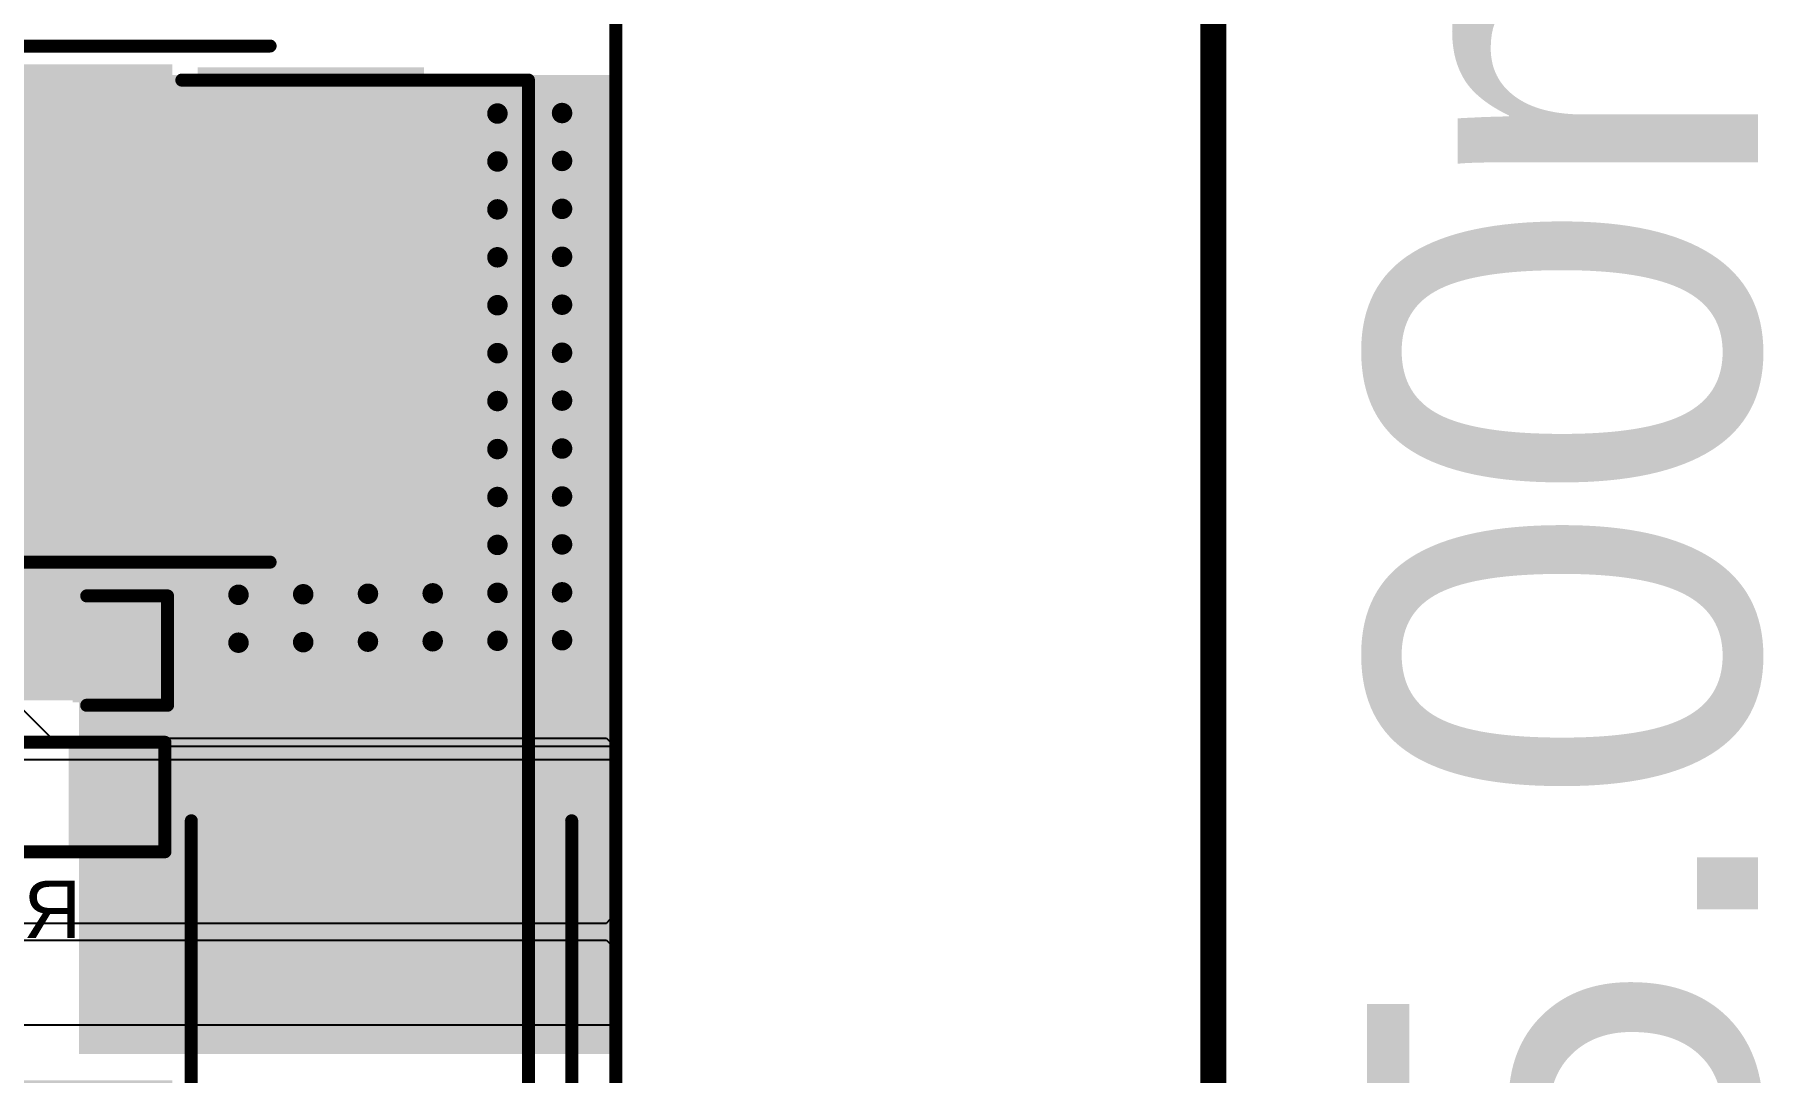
# Model space of a CAD drawing. Header units: millimetres. Extents: x -6 to 110, y 0 to 86.
# Drawn here: x 31.34 to 48.19, y 10.79 to 20.9 of the extents above; entities that cross this region are included whole.
import ezdxf

# ---------------------------------------------------------------- set-up
doc = ezdxf.new("R2010")
doc.units = ezdxf.units.MM
for name, color, linetype in [('BottomLayer', 5, 'Continuous'), ('BottomOverlay', 54, 'Continuous'), ('BottomPaste', 16, 'Continuous'), ('BottomSolder', 6, 'Continuous'), ('Mechanical1', 6, 'Continuous'), ('Mechanical2', 216, 'Continuous'), ('MidLayer1', 16, 'Continuous'), ('MidLayer2', 76, 'Continuous'), ('TopLayer', 1, 'Continuous'), ('TopOverlay', 2, 'Continuous'), ('TopPaste', 8, 'Continuous'), ('TopSolder', 216, 'Continuous'), ('ViaHoleLayer', 16, 'Continuous')]:
    doc.layers.add(name, color=color, linetype=linetype)
doc.styles.add('Arial', font='', dxfattribs={"height": 0.2})
doc.styles.get('Arial').set_extended_font_data('Arial')

# ---------------------------------------------------------------- blocks, each defined once
blk = doc.blocks.new('C___0603_B_14')
at = {"layer": 'BottomLayer'}
for points in [[(-1.143, -0.445), (-1.143, 0.445), (-0.381, 0.445), (-0.381, -0.445)], [(0.381, -0.445), (0.381, 0.445), (1.143, 0.445), (1.143, -0.445)]]:
    blk.add_hatch(color=5, dxfattribs=at).paths.add_polyline_path(points)
at = {"layer": 'BottomPaste'}
for points in [[(-1.143, -0.445), (-1.143, 0.445), (-0.381, 0.445), (-0.381, -0.445)], [(0.381, -0.445), (0.381, 0.445), (1.143, 0.445), (1.143, -0.445)]]:
    blk.add_hatch(color=16, dxfattribs=at).paths.add_polyline_path(points)
at = {"layer": 'BottomSolder'}
for points in [[(-1.203, -0.504), (-1.203, 0.504), (-0.321, 0.504), (-0.321, -0.504)], [(0.321, -0.504), (0.321, 0.504), (1.203, 0.504), (1.203, -0.504)]]:
    blk.add_hatch(color=6, dxfattribs=at).paths.add_polyline_path(points)
at = {"layer": 'BottomOverlay', "const_width": 0.127}
for points in [[(-1.245, 0.533), (-1.245, -0.533)], [(-0.457, 0.533), (-1.245, 0.533)], [(1.245, 0.533), (0.457, 0.533)], [(1.245, 0.533), (1.245, -0.533)], [(-0.457, -0.533), (-1.245, -0.533)], [(1.245, -0.533), (0.457, -0.533)]]:
    blk.add_lwpolyline(points, dxfattribs=at)
at = {"layer": 'BottomOverlay', "const_width": 0.0635}
for points in [[(-1.276, 0.533, 1), (-1.213, 0.533, 1)], [(-1.276, 0.533, 1), (-1.213, 0.533, 1)], [(-0.489, 0.533, 1), (-0.425, 0.533, 1)], [(0.425, 0.533, 1), (0.489, 0.533, 1)], [(1.213, 0.533, 1), (1.276, 0.533, 1)], [(1.213, 0.533, 1), (1.276, 0.533, 1)], [(-1.276, -0.533, 1), (-1.213, -0.533, 1)], [(-1.276, -0.533, 1), (-1.213, -0.533, 1)], [(-0.489, -0.533, 1), (-0.425, -0.533, 1)], [(0.425, -0.533, 1), (0.489, -0.533, 1)], [(1.213, -0.533, 1), (1.276, -0.533, 1)], [(1.213, -0.533, 1), (1.276, -0.533, 1)]]:
    blk.add_lwpolyline(points, format="xyb", close=True, dxfattribs=at)
blk = doc.blocks.new('SMDRI127_471MT_16')
at = {"layer": 'TopLayer'}
for points in [[(-6.4, 2.7), (-3.5, 2.7), (-3.5, -2.7), (-6.4, -2.7)], [(3.5, 2.7), (6.4, 2.7), (6.4, -2.7), (3.5, -2.7)]]:
    blk.add_hatch(color=1, dxfattribs=at).paths.add_polyline_path(points)
at = {"layer": 'TopPaste'}
for points in [[(-6.4, 2.7), (-3.5, 2.7), (-3.5, -2.7), (-6.4, -2.7)], [(3.5, 2.7), (6.4, 2.7), (6.4, -2.7), (3.5, -2.7)]]:
    blk.add_hatch(color=8, dxfattribs=at).paths.add_polyline_path(points)
at = {"layer": 'TopSolder'}
for points in [[(-6.502, 2.802), (-3.398, 2.802), (-3.398, -2.802), (-6.502, -2.802)], [(3.398, 2.802), (6.502, 2.802), (6.502, -2.802), (3.398, -2.802)]]:
    blk.add_hatch(color=216, dxfattribs=at).paths.add_polyline_path(points)
at = {"layer": 'TopOverlay', "const_width": 0.127}
for points in [[(-6.35, 2.896), (-6.35, 6.274)], [(6.325, 6.274), (-6.35, 6.274)], [(6.325, 2.946), (6.325, 6.274)], [(-6.35, -6.274), (-6.35, -2.896)], [(6.325, -6.274), (6.325, -2.946)], [(6.325, -6.274), (-6.35, -6.274)]]:
    blk.add_lwpolyline(points, dxfattribs=at)
at = {"layer": 'TopOverlay', "const_width": 0.0635}
for points in [[(-6.382, 6.274, 1), (-6.318, 6.274, 1)], [(-6.382, 6.274, 1), (-6.318, 6.274, 1)], [(6.293, 6.274, 1), (6.356, 6.274, 1)], [(6.293, 6.274, 1), (6.356, 6.274, 1)], [(-6.382, 2.896, 1), (-6.318, 2.896, 1)], [(6.293, 2.946, 1), (6.356, 2.946, 1)], [(-6.382, -2.896, 1), (-6.318, -2.896, 1)], [(6.293, -2.946, 1), (6.356, -2.946, 1)], [(-6.382, -6.274, 1), (-6.318, -6.274, 1)], [(-6.382, -6.274, 1), (-6.318, -6.274, 1)], [(6.293, -6.274, 1), (6.356, -6.274, 1)], [(6.293, -6.274, 1), (6.356, -6.274, 1)]]:
    blk.add_lwpolyline(points, format="xyb", close=True, dxfattribs=at)
blk = doc.blocks.new('SMB__B_21')
at = {"layer": 'BottomLayer'}
for points in [[(-0.9, 1.2), (-0.9, -1.2), (-3.7, -1.2), (-3.7, 1.2)], [(3.7, 1.2), (3.7, -1.2), (0.9, -1.2), (0.9, 1.2)]]:
    blk.add_hatch(color=5, dxfattribs=at).paths.add_polyline_path(points)
at = {"layer": 'BottomOverlay'}
for points in [[(2.591, 1.245), (4.826, 1.245), (4.826, 1.905), (2.591, 1.905)], [(3.734, -1.346), (4.826, -1.346), (4.826, 1.651), (3.734, 1.651)], [(2.591, -1.905), (4.826, -1.905), (4.826, -1.245), (2.591, -1.245)]]:
    blk.add_hatch(color=54, dxfattribs=at).paths.add_polyline_path(points)
at = {"layer": 'BottomPaste'}
for points in [[(-0.9, 1.2), (-0.9, -1.2), (-3.7, -1.2), (-3.7, 1.2)], [(3.7, 1.2), (3.7, -1.2), (0.9, -1.2), (0.9, 1.2)]]:
    blk.add_hatch(color=16, dxfattribs=at).paths.add_polyline_path(points)
at = {"layer": 'BottomSolder'}
for points in [[(-0.798, 1.302), (-0.798, -1.302), (-3.802, -1.302), (-3.802, 1.302)], [(3.802, 1.302), (3.802, -1.302), (0.798, -1.302), (0.798, 1.302)]]:
    blk.add_hatch(color=6, dxfattribs=at).paths.add_polyline_path(points)
at = {"layer": 'BottomOverlay', "const_width": 0.127}
for points in [[(-2.21, 1.854), (2.591, 1.854)], [(-2.21, 1.854), (-2.21, 1.397)], [(-2.21, -1.397), (-2.21, -1.854)], [(-2.21, -1.854), (2.591, -1.854)]]:
    blk.add_lwpolyline(points, dxfattribs=at)
at = {"layer": 'BottomOverlay', "const_width": 0.0635}
for points in [[(-2.242, 1.854, 1), (-2.178, 1.854, 1)], [(-2.242, 1.854, 1), (-2.178, 1.854, 1)], [(2.559, 1.854, 1), (2.623, 1.854, 1)], [(-2.242, 1.397, 1), (-2.178, 1.397, 1)], [(-2.242, -1.397, 1), (-2.178, -1.397, 1)], [(-2.242, -1.854, 1), (-2.178, -1.854, 1)], [(-2.242, -1.854, 1), (-2.178, -1.854, 1)], [(2.559, -1.854, 1), (2.623, -1.854, 1)]]:
    blk.add_lwpolyline(points, format="xyb", close=True, dxfattribs=at)
blk = doc.blocks.new('R___0603_B_26')
at = {"layer": 'BottomLayer'}
for points in [[(-1.143, -0.4445), (-1.143, 0.4445), (-0.381, 0.4445), (-0.381, -0.4445)], [(0.381, -0.4445), (0.381, 0.4445), (1.143, 0.4445), (1.143, -0.4445)]]:
    blk.add_hatch(color=5, dxfattribs=at).paths.add_polyline_path(points)
at = {"layer": 'BottomPaste'}
for points in [[(-1.143, -0.4445), (-1.143, 0.4445), (-0.381, 0.4445), (-0.381, -0.4445)], [(0.381, -0.4445), (0.381, 0.4445), (1.143, 0.4445), (1.143, -0.4445)]]:
    blk.add_hatch(color=16, dxfattribs=at).paths.add_polyline_path(points)
at = {"layer": 'BottomSolder'}
for points in [[(-1.2446, -0.5461), (-1.2446, 0.5461), (-0.2794, 0.5461), (-0.2794, -0.5461)], [(0.2794, -0.5461), (0.2794, 0.5461), (1.2446, 0.5461), (1.2446, -0.5461)]]:
    blk.add_hatch(color=6, dxfattribs=at).paths.add_polyline_path(points)
at = {"layer": 'BottomOverlay', "const_width": 0.127}
for points in [[(-1.2192, 0.5334), (-1.2192, -0.5334)], [(1.2192, 0.5334), (-1.2192, 0.5334)], [(1.2192, 0.5334), (1.2192, -0.5334)], [(1.2192, -0.5334), (-1.2192, -0.5334)]]:
    blk.add_lwpolyline(points, dxfattribs=at)
at = {"layer": 'BottomOverlay', "const_width": 0.0635}
for points in [[(-1.25095, 0.5334, 1), (-1.18745, 0.5334, 1)], [(-1.25095, 0.5334, 1), (-1.18745, 0.5334, 1)], [(1.18745, 0.5334, 1), (1.25095, 0.5334, 1)], [(1.18745, 0.5334, 1), (1.25095, 0.5334, 1)], [(-1.25095, -0.5334, 1), (-1.18745, -0.5334, 1)], [(-1.25095, -0.5334, 1), (-1.18745, -0.5334, 1)], [(1.18745, -0.5334, 1), (1.25095, -0.5334, 1)], [(1.18745, -0.5334, 1), (1.25095, -0.5334, 1)]]:
    blk.add_lwpolyline(points, format="xyb", close=True, dxfattribs=at)
blk = doc.blocks.new('SO_8C_B_28')
at = {"layer": 'BottomLayer'}
for points in [[(-1.45, 2.205), (-1.45, 1.605), (-3.45, 1.605), (-3.45, 2.205)], [(3.45, 2.205), (3.45, 1.605), (1.45, 1.605), (1.45, 2.205)], [(3.45, 0.935), (3.45, 0.335), (1.45, 0.335), (1.45, 0.935)], [(-1.45, -0.335), (-1.45, -0.935), (-3.45, -0.935), (-3.45, -0.335)], [(3.45, -0.335), (3.45, -0.935), (1.45, -0.935), (1.45, -0.335)], [(-1.45, -1.605), (-1.45, -2.205), (-3.45, -2.205), (-3.45, -1.605)], [(3.45, -1.605), (3.45, -2.205), (1.45, -2.205), (1.45, -1.605)]]:
    blk.add_hatch(color=5, dxfattribs=at).paths.add_polyline_path(points)
at = {"layer": 'BottomOverlay'}
blk.add_hatch(color=54, dxfattribs=at).paths.add_polyline_path([(-1.334, -2.21), (-0.979, -2.21), (-0.979, -1.625), (-1.334, -1.625)])
at = {"layer": 'BottomPaste'}
for points in [[(-1.45, 2.205), (-1.45, 1.605), (-3.45, 1.605), (-3.45, 2.205)], [(3.45, 2.205), (3.45, 1.605), (1.45, 1.605), (1.45, 2.205)], [(3.45, 0.935), (3.45, 0.335), (1.45, 0.335), (1.45, 0.935)], [(-1.45, -0.335), (-1.45, -0.935), (-3.45, -0.935), (-3.45, -0.335)], [(3.45, -0.335), (3.45, -0.935), (1.45, -0.935), (1.45, -0.335)], [(-1.45, -1.605), (-1.45, -2.205), (-3.45, -2.205), (-3.45, -1.605)], [(3.45, -1.605), (3.45, -2.205), (1.45, -2.205), (1.45, -1.605)]]:
    blk.add_hatch(color=16, dxfattribs=at).paths.add_polyline_path(points)
at = {"layer": 'BottomSolder'}
for points in [[(-1.348, 2.307), (-1.348, 1.503), (-3.552, 1.503), (-3.552, 2.307)], [(3.552, 2.307), (3.552, 1.503), (1.348, 1.503), (1.348, 2.307)], [(3.552, 1.037), (3.552, 0.233), (1.348, 0.233), (1.348, 1.037)], [(-1.348, -0.233), (-1.348, -1.037), (-3.552, -1.037), (-3.552, -0.233)], [(3.552, -0.233), (3.552, -1.037), (1.348, -1.037), (1.348, -0.233)], [(-1.348, -1.503), (-1.348, -2.307), (-3.552, -2.307), (-3.552, -1.503)], [(3.552, -1.503), (3.552, -2.307), (1.348, -2.307), (1.348, -1.503)]]:
    blk.add_hatch(color=6, dxfattribs=at).paths.add_polyline_path(points)
at = {"layer": 'BottomOverlay', "const_width": 0.127}
for points in [[(-1.579, 2.515), (2.053, 2.515)], [(-3.747, -1.803), (-3.62, -1.93)], [(-3.747, -2.057), (-3.747, -1.803)], [(-3.747, -2.057), (-3.62, -1.93)], [(-1.579, -2.515), (2.053, -2.515)]]:
    blk.add_lwpolyline(points, dxfattribs=at)
at = {"layer": 'BottomOverlay', "const_width": 0.0635}
for points in [[(-1.611, 2.515, 1), (-1.547, 2.515, 1)], [(2.022, 2.515, 1), (2.085, 2.515, 1)], [(-3.779, -1.803, 1), (-3.715, -1.803, 1)], [(-3.779, -1.803, 1), (-3.715, -1.803, 1)], [(-3.779, -2.057, 1), (-3.715, -2.057, 1)], [(-3.779, -2.057, 1), (-3.715, -2.057, 1)], [(-3.652, -1.93, 1), (-3.588, -1.93, 1)], [(-3.652, -1.93, 1), (-3.588, -1.93, 1)], [(-1.611, -2.515, 1), (-1.547, -2.515, 1)], [(2.022, -2.515, 1), (2.085, -2.515, 1)]]:
    blk.add_lwpolyline(points, format="xyb", close=True, dxfattribs=at)

msp = doc.modelspace()

# ---------------------------------------------------------------- hatches: boundary and pattern name
at = {"layer": 'BottomLayer'}
msp.add_hatch(color=5, dxfattribs=at).paths.add_polyline_path([(31.768, 10.964), (37, 10.964), (37, 20.478), (31.768, 20.478)])
h = msp.add_hatch(color=5, dxfattribs=at)
edge = h.paths.add_edge_path()
edge.add_arc((35.847, 20.13), 0.2, 0, 360)
h = msp.add_hatch(color=5, dxfattribs=at)
edge = h.paths.add_edge_path()
edge.add_arc((36.477, 20.135), 0.2, 0, 360)
h = msp.add_hatch(color=5, dxfattribs=at)
edge = h.paths.add_edge_path()
edge.add_arc((35.847, 19.663), 0.2, 0, 360)
h = msp.add_hatch(color=5, dxfattribs=at)
edge = h.paths.add_edge_path()
edge.add_arc((36.477, 19.668), 0.2, 0, 360)
h = msp.add_hatch(color=5, dxfattribs=at)
edge = h.paths.add_edge_path()
edge.add_arc((35.847, 19.196), 0.2, 0, 360)
h = msp.add_hatch(color=5, dxfattribs=at)
edge = h.paths.add_edge_path()
edge.add_arc((36.477, 19.201), 0.2, 0, 360)
h = msp.add_hatch(color=5, dxfattribs=at)
edge = h.paths.add_edge_path()
edge.add_arc((35.847, 18.729), 0.2, 0, 360)
h = msp.add_hatch(color=5, dxfattribs=at)
edge = h.paths.add_edge_path()
edge.add_arc((36.477, 18.734), 0.2, 0, 360)
h = msp.add_hatch(color=5, dxfattribs=at)
edge = h.paths.add_edge_path()
edge.add_arc((35.847, 18.262), 0.2, 0, 360)
h = msp.add_hatch(color=5, dxfattribs=at)
edge = h.paths.add_edge_path()
edge.add_arc((36.477, 18.267), 0.2, 0, 360)
h = msp.add_hatch(color=5, dxfattribs=at)
edge = h.paths.add_edge_path()
edge.add_arc((35.847, 17.795), 0.2, 0, 360)
h = msp.add_hatch(color=5, dxfattribs=at)
edge = h.paths.add_edge_path()
edge.add_arc((36.477, 17.799), 0.2, 0, 360)
h = msp.add_hatch(color=5, dxfattribs=at)
edge = h.paths.add_edge_path()
edge.add_arc((35.847, 17.328), 0.2, 0, 360)
h = msp.add_hatch(color=5, dxfattribs=at)
edge = h.paths.add_edge_path()
edge.add_arc((36.477, 17.332), 0.2, 0, 360)
h = msp.add_hatch(color=5, dxfattribs=at)
edge = h.paths.add_edge_path()
edge.add_arc((35.847, 16.86), 0.2, 0, 360)
h = msp.add_hatch(color=5, dxfattribs=at)
edge = h.paths.add_edge_path()
edge.add_arc((36.477, 16.865), 0.2, 0, 360)
h = msp.add_hatch(color=5, dxfattribs=at)
edge = h.paths.add_edge_path()
edge.add_arc((35.847, 16.393), 0.2, 0, 360)
h = msp.add_hatch(color=5, dxfattribs=at)
edge = h.paths.add_edge_path()
edge.add_arc((36.477, 16.398), 0.2, 0, 360)
h = msp.add_hatch(color=5, dxfattribs=at)
edge = h.paths.add_edge_path()
edge.add_arc((35.847, 15.926), 0.2, 0, 360)
h = msp.add_hatch(color=5, dxfattribs=at)
edge = h.paths.add_edge_path()
edge.add_arc((36.477, 15.931), 0.2, 0, 360)
h = msp.add_hatch(color=5, dxfattribs=at)
edge = h.paths.add_edge_path()
edge.add_arc((33.323, 15.44), 0.2, 0, 360)
h = msp.add_hatch(color=5, dxfattribs=at)
edge = h.paths.add_edge_path()
edge.add_arc((33.954, 15.445), 0.2, 0, 360)
h = msp.add_hatch(color=5, dxfattribs=at)
edge = h.paths.add_edge_path()
edge.add_arc((34.585, 15.45), 0.2, 0, 360)
h = msp.add_hatch(color=5, dxfattribs=at)
edge = h.paths.add_edge_path()
edge.add_arc((35.216, 15.454), 0.2, 0, 360)
h = msp.add_hatch(color=5, dxfattribs=at)
edge = h.paths.add_edge_path()
edge.add_arc((35.847, 15.459), 0.2, 0, 360)
h = msp.add_hatch(color=5, dxfattribs=at)
edge = h.paths.add_edge_path()
edge.add_arc((36.477, 15.464), 0.2, 0, 360)
h = msp.add_hatch(color=5, dxfattribs=at)
edge = h.paths.add_edge_path()
edge.add_arc((33.323, 14.973), 0.2, 0, 360)
h = msp.add_hatch(color=5, dxfattribs=at)
edge = h.paths.add_edge_path()
edge.add_arc((33.954, 14.978), 0.2, 0, 360)
h = msp.add_hatch(color=5, dxfattribs=at)
edge = h.paths.add_edge_path()
edge.add_arc((34.585, 14.983), 0.2, 0, 360)
h = msp.add_hatch(color=5, dxfattribs=at)
edge = h.paths.add_edge_path()
edge.add_arc((35.216, 14.987), 0.2, 0, 360)
h = msp.add_hatch(color=5, dxfattribs=at)
edge = h.paths.add_edge_path()
edge.add_arc((35.847, 14.992), 0.2, 0, 360)
h = msp.add_hatch(color=5, dxfattribs=at)
edge = h.paths.add_edge_path()
edge.add_arc((36.477, 14.997), 0.2, 0, 360)
at = {"layer": 'MidLayer1'}
h = msp.add_hatch(color=16, dxfattribs=at)
edge = h.paths.add_edge_path()
edge.add_arc((35.847, 20.13), 0.2, 0, 360)
h = msp.add_hatch(color=16, dxfattribs=at)
edge = h.paths.add_edge_path()
edge.add_arc((36.477, 20.135), 0.2, 0, 360)
h = msp.add_hatch(color=16, dxfattribs=at)
edge = h.paths.add_edge_path()
edge.add_arc((35.847, 19.663), 0.2, 0, 360)
h = msp.add_hatch(color=16, dxfattribs=at)
edge = h.paths.add_edge_path()
edge.add_arc((36.477, 19.668), 0.2, 0, 360)
h = msp.add_hatch(color=16, dxfattribs=at)
edge = h.paths.add_edge_path()
edge.add_arc((35.847, 19.196), 0.2, 0, 360)
h = msp.add_hatch(color=16, dxfattribs=at)
edge = h.paths.add_edge_path()
edge.add_arc((36.477, 19.201), 0.2, 0, 360)
h = msp.add_hatch(color=16, dxfattribs=at)
edge = h.paths.add_edge_path()
edge.add_arc((35.847, 18.729), 0.2, 0, 360)
h = msp.add_hatch(color=16, dxfattribs=at)
edge = h.paths.add_edge_path()
edge.add_arc((36.477, 18.734), 0.2, 0, 360)
h = msp.add_hatch(color=16, dxfattribs=at)
edge = h.paths.add_edge_path()
edge.add_arc((35.847, 18.262), 0.2, 0, 360)
h = msp.add_hatch(color=16, dxfattribs=at)
edge = h.paths.add_edge_path()
edge.add_arc((36.477, 18.267), 0.2, 0, 360)
h = msp.add_hatch(color=16, dxfattribs=at)
edge = h.paths.add_edge_path()
edge.add_arc((35.847, 17.795), 0.2, 0, 360)
h = msp.add_hatch(color=16, dxfattribs=at)
edge = h.paths.add_edge_path()
edge.add_arc((36.477, 17.799), 0.2, 0, 360)
h = msp.add_hatch(color=16, dxfattribs=at)
edge = h.paths.add_edge_path()
edge.add_arc((35.847, 17.328), 0.2, 0, 360)
h = msp.add_hatch(color=16, dxfattribs=at)
edge = h.paths.add_edge_path()
edge.add_arc((36.477, 17.332), 0.2, 0, 360)
h = msp.add_hatch(color=16, dxfattribs=at)
edge = h.paths.add_edge_path()
edge.add_arc((35.847, 16.86), 0.2, 0, 360)
h = msp.add_hatch(color=16, dxfattribs=at)
edge = h.paths.add_edge_path()
edge.add_arc((36.477, 16.865), 0.2, 0, 360)
h = msp.add_hatch(color=16, dxfattribs=at)
edge = h.paths.add_edge_path()
edge.add_arc((35.847, 16.393), 0.2, 0, 360)
h = msp.add_hatch(color=16, dxfattribs=at)
edge = h.paths.add_edge_path()
edge.add_arc((36.477, 16.398), 0.2, 0, 360)
h = msp.add_hatch(color=16, dxfattribs=at)
edge = h.paths.add_edge_path()
edge.add_arc((35.847, 15.926), 0.2, 0, 360)
h = msp.add_hatch(color=16, dxfattribs=at)
edge = h.paths.add_edge_path()
edge.add_arc((36.477, 15.931), 0.2, 0, 360)
h = msp.add_hatch(color=16, dxfattribs=at)
edge = h.paths.add_edge_path()
edge.add_arc((33.323, 15.44), 0.2, 0, 360)
h = msp.add_hatch(color=16, dxfattribs=at)
edge = h.paths.add_edge_path()
edge.add_arc((33.954, 15.445), 0.2, 0, 360)
h = msp.add_hatch(color=16, dxfattribs=at)
edge = h.paths.add_edge_path()
edge.add_arc((34.585, 15.45), 0.2, 0, 360)
h = msp.add_hatch(color=16, dxfattribs=at)
edge = h.paths.add_edge_path()
edge.add_arc((35.216, 15.454), 0.2, 0, 360)
h = msp.add_hatch(color=16, dxfattribs=at)
edge = h.paths.add_edge_path()
edge.add_arc((35.847, 15.459), 0.2, 0, 360)
h = msp.add_hatch(color=16, dxfattribs=at)
edge = h.paths.add_edge_path()
edge.add_arc((36.477, 15.464), 0.2, 0, 360)
h = msp.add_hatch(color=16, dxfattribs=at)
edge = h.paths.add_edge_path()
edge.add_arc((33.323, 14.973), 0.2, 0, 360)
h = msp.add_hatch(color=16, dxfattribs=at)
edge = h.paths.add_edge_path()
edge.add_arc((33.954, 14.978), 0.2, 0, 360)
h = msp.add_hatch(color=16, dxfattribs=at)
edge = h.paths.add_edge_path()
edge.add_arc((34.585, 14.983), 0.2, 0, 360)
h = msp.add_hatch(color=16, dxfattribs=at)
edge = h.paths.add_edge_path()
edge.add_arc((35.216, 14.987), 0.2, 0, 360)
h = msp.add_hatch(color=16, dxfattribs=at)
edge = h.paths.add_edge_path()
edge.add_arc((35.847, 14.992), 0.2, 0, 360)
h = msp.add_hatch(color=16, dxfattribs=at)
edge = h.paths.add_edge_path()
edge.add_arc((36.477, 14.997), 0.2, 0, 360)
at = {"layer": 'MidLayer2'}
h = msp.add_hatch(color=76, dxfattribs=at)
edge = h.paths.add_edge_path()
edge.add_arc((35.847, 20.13), 0.2, 0, 360)
h = msp.add_hatch(color=76, dxfattribs=at)
edge = h.paths.add_edge_path()
edge.add_arc((36.477, 20.135), 0.2, 0, 360)
h = msp.add_hatch(color=76, dxfattribs=at)
edge = h.paths.add_edge_path()
edge.add_arc((35.847, 19.663), 0.2, 0, 360)
h = msp.add_hatch(color=76, dxfattribs=at)
edge = h.paths.add_edge_path()
edge.add_arc((36.477, 19.668), 0.2, 0, 360)
h = msp.add_hatch(color=76, dxfattribs=at)
edge = h.paths.add_edge_path()
edge.add_arc((35.847, 19.196), 0.2, 0, 360)
h = msp.add_hatch(color=76, dxfattribs=at)
edge = h.paths.add_edge_path()
edge.add_arc((36.477, 19.201), 0.2, 0, 360)
h = msp.add_hatch(color=76, dxfattribs=at)
edge = h.paths.add_edge_path()
edge.add_arc((35.847, 18.729), 0.2, 0, 360)
h = msp.add_hatch(color=76, dxfattribs=at)
edge = h.paths.add_edge_path()
edge.add_arc((36.477, 18.734), 0.2, 0, 360)
h = msp.add_hatch(color=76, dxfattribs=at)
edge = h.paths.add_edge_path()
edge.add_arc((35.847, 18.262), 0.2, 0, 360)
h = msp.add_hatch(color=76, dxfattribs=at)
edge = h.paths.add_edge_path()
edge.add_arc((36.477, 18.267), 0.2, 0, 360)
h = msp.add_hatch(color=76, dxfattribs=at)
edge = h.paths.add_edge_path()
edge.add_arc((35.847, 17.795), 0.2, 0, 360)
h = msp.add_hatch(color=76, dxfattribs=at)
edge = h.paths.add_edge_path()
edge.add_arc((36.477, 17.799), 0.2, 0, 360)
h = msp.add_hatch(color=76, dxfattribs=at)
edge = h.paths.add_edge_path()
edge.add_arc((35.847, 17.328), 0.2, 0, 360)
h = msp.add_hatch(color=76, dxfattribs=at)
edge = h.paths.add_edge_path()
edge.add_arc((36.477, 17.332), 0.2, 0, 360)
h = msp.add_hatch(color=76, dxfattribs=at)
edge = h.paths.add_edge_path()
edge.add_arc((35.847, 16.86), 0.2, 0, 360)
h = msp.add_hatch(color=76, dxfattribs=at)
edge = h.paths.add_edge_path()
edge.add_arc((36.477, 16.865), 0.2, 0, 360)
h = msp.add_hatch(color=76, dxfattribs=at)
edge = h.paths.add_edge_path()
edge.add_arc((35.847, 16.393), 0.2, 0, 360)
h = msp.add_hatch(color=76, dxfattribs=at)
edge = h.paths.add_edge_path()
edge.add_arc((36.477, 16.398), 0.2, 0, 360)
h = msp.add_hatch(color=76, dxfattribs=at)
edge = h.paths.add_edge_path()
edge.add_arc((35.847, 15.926), 0.2, 0, 360)
h = msp.add_hatch(color=76, dxfattribs=at)
edge = h.paths.add_edge_path()
edge.add_arc((36.477, 15.931), 0.2, 0, 360)
h = msp.add_hatch(color=76, dxfattribs=at)
edge = h.paths.add_edge_path()
edge.add_arc((33.323, 15.44), 0.2, 0, 360)
h = msp.add_hatch(color=76, dxfattribs=at)
edge = h.paths.add_edge_path()
edge.add_arc((33.954, 15.445), 0.2, 0, 360)
h = msp.add_hatch(color=76, dxfattribs=at)
edge = h.paths.add_edge_path()
edge.add_arc((34.585, 15.45), 0.2, 0, 360)
h = msp.add_hatch(color=76, dxfattribs=at)
edge = h.paths.add_edge_path()
edge.add_arc((35.216, 15.454), 0.2, 0, 360)
h = msp.add_hatch(color=76, dxfattribs=at)
edge = h.paths.add_edge_path()
edge.add_arc((35.847, 15.459), 0.2, 0, 360)
h = msp.add_hatch(color=76, dxfattribs=at)
edge = h.paths.add_edge_path()
edge.add_arc((36.477, 15.464), 0.2, 0, 360)
h = msp.add_hatch(color=76, dxfattribs=at)
edge = h.paths.add_edge_path()
edge.add_arc((33.323, 14.973), 0.2, 0, 360)
h = msp.add_hatch(color=76, dxfattribs=at)
edge = h.paths.add_edge_path()
edge.add_arc((33.954, 14.978), 0.2, 0, 360)
h = msp.add_hatch(color=76, dxfattribs=at)
edge = h.paths.add_edge_path()
edge.add_arc((34.585, 14.983), 0.2, 0, 360)
h = msp.add_hatch(color=76, dxfattribs=at)
edge = h.paths.add_edge_path()
edge.add_arc((35.216, 14.987), 0.2, 0, 360)
h = msp.add_hatch(color=76, dxfattribs=at)
edge = h.paths.add_edge_path()
edge.add_arc((35.847, 14.992), 0.2, 0, 360)
h = msp.add_hatch(color=76, dxfattribs=at)
edge = h.paths.add_edge_path()
edge.add_arc((36.477, 14.997), 0.2, 0, 360)
at = {"layer": 'TopLayer'}
msp.add_hatch(color=1, dxfattribs=at).paths.add_polyline_path([(23.749, 14.41), (37, 14.41), (37, 20.506), (23.749, 20.506)])
h = msp.add_hatch(color=1, dxfattribs=at)
edge = h.paths.add_edge_path()
edge.add_arc((35.847, 20.13), 0.2, 0, 360)
h = msp.add_hatch(color=1, dxfattribs=at)
edge = h.paths.add_edge_path()
edge.add_arc((36.477, 20.135), 0.2, 0, 360)
h = msp.add_hatch(color=1, dxfattribs=at)
edge = h.paths.add_edge_path()
edge.add_arc((35.847, 19.663), 0.2, 0, 360)
h = msp.add_hatch(color=1, dxfattribs=at)
edge = h.paths.add_edge_path()
edge.add_arc((36.477, 19.668), 0.2, 0, 360)
h = msp.add_hatch(color=1, dxfattribs=at)
edge = h.paths.add_edge_path()
edge.add_arc((35.847, 19.196), 0.2, 0, 360)
h = msp.add_hatch(color=1, dxfattribs=at)
edge = h.paths.add_edge_path()
edge.add_arc((36.477, 19.201), 0.2, 0, 360)
h = msp.add_hatch(color=1, dxfattribs=at)
edge = h.paths.add_edge_path()
edge.add_arc((35.847, 18.729), 0.2, 0, 360)
h = msp.add_hatch(color=1, dxfattribs=at)
edge = h.paths.add_edge_path()
edge.add_arc((36.477, 18.734), 0.2, 0, 360)
h = msp.add_hatch(color=1, dxfattribs=at)
edge = h.paths.add_edge_path()
edge.add_arc((35.847, 18.262), 0.2, 0, 360)
h = msp.add_hatch(color=1, dxfattribs=at)
edge = h.paths.add_edge_path()
edge.add_arc((36.477, 18.267), 0.2, 0, 360)
h = msp.add_hatch(color=1, dxfattribs=at)
edge = h.paths.add_edge_path()
edge.add_arc((35.847, 17.795), 0.2, 0, 360)
h = msp.add_hatch(color=1, dxfattribs=at)
edge = h.paths.add_edge_path()
edge.add_arc((36.477, 17.799), 0.2, 0, 360)
h = msp.add_hatch(color=1, dxfattribs=at)
edge = h.paths.add_edge_path()
edge.add_arc((35.847, 17.328), 0.2, 0, 360)
h = msp.add_hatch(color=1, dxfattribs=at)
edge = h.paths.add_edge_path()
edge.add_arc((36.477, 17.332), 0.2, 0, 360)
h = msp.add_hatch(color=1, dxfattribs=at)
edge = h.paths.add_edge_path()
edge.add_arc((35.847, 16.86), 0.2, 0, 360)
h = msp.add_hatch(color=1, dxfattribs=at)
edge = h.paths.add_edge_path()
edge.add_arc((36.477, 16.865), 0.2, 0, 360)
h = msp.add_hatch(color=1, dxfattribs=at)
edge = h.paths.add_edge_path()
edge.add_arc((35.847, 16.393), 0.2, 0, 360)
h = msp.add_hatch(color=1, dxfattribs=at)
edge = h.paths.add_edge_path()
edge.add_arc((36.477, 16.398), 0.2, 0, 360)
h = msp.add_hatch(color=1, dxfattribs=at)
edge = h.paths.add_edge_path()
edge.add_arc((35.847, 15.926), 0.2, 0, 360)
h = msp.add_hatch(color=1, dxfattribs=at)
edge = h.paths.add_edge_path()
edge.add_arc((36.477, 15.931), 0.2, 0, 360)
h = msp.add_hatch(color=1, dxfattribs=at)
edge = h.paths.add_edge_path()
edge.add_arc((33.323, 15.44), 0.2, 0, 360)
h = msp.add_hatch(color=1, dxfattribs=at)
edge = h.paths.add_edge_path()
edge.add_arc((33.954, 15.445), 0.2, 0, 360)
h = msp.add_hatch(color=1, dxfattribs=at)
edge = h.paths.add_edge_path()
edge.add_arc((34.585, 15.45), 0.2, 0, 360)
h = msp.add_hatch(color=1, dxfattribs=at)
edge = h.paths.add_edge_path()
edge.add_arc((35.216, 15.454), 0.2, 0, 360)
h = msp.add_hatch(color=1, dxfattribs=at)
edge = h.paths.add_edge_path()
edge.add_arc((35.847, 15.459), 0.2, 0, 360)
h = msp.add_hatch(color=1, dxfattribs=at)
edge = h.paths.add_edge_path()
edge.add_arc((36.477, 15.464), 0.2, 0, 360)
h = msp.add_hatch(color=1, dxfattribs=at)
edge = h.paths.add_edge_path()
edge.add_arc((33.323, 14.973), 0.2, 0, 360)
h = msp.add_hatch(color=1, dxfattribs=at)
edge = h.paths.add_edge_path()
edge.add_arc((33.954, 14.978), 0.2, 0, 360)
h = msp.add_hatch(color=1, dxfattribs=at)
edge = h.paths.add_edge_path()
edge.add_arc((34.585, 14.983), 0.2, 0, 360)
h = msp.add_hatch(color=1, dxfattribs=at)
edge = h.paths.add_edge_path()
edge.add_arc((35.216, 14.987), 0.2, 0, 360)
h = msp.add_hatch(color=1, dxfattribs=at)
edge = h.paths.add_edge_path()
edge.add_arc((35.847, 14.992), 0.2, 0, 360)
h = msp.add_hatch(color=1, dxfattribs=at)
edge = h.paths.add_edge_path()
edge.add_arc((36.477, 14.997), 0.2, 0, 360)
at = {"layer": 'ViaHoleLayer'}
h = msp.add_hatch(color=16, dxfattribs=at)
edge = h.paths.add_edge_path()
edge.add_arc((35.847, 20.13), 0.1, 0, 360)
h = msp.add_hatch(color=16, dxfattribs=at)
edge = h.paths.add_edge_path()
edge.add_arc((36.477, 20.135), 0.1, 0, 360)
h = msp.add_hatch(color=16, dxfattribs=at)
edge = h.paths.add_edge_path()
edge.add_arc((35.847, 19.663), 0.1, 0, 360)
h = msp.add_hatch(color=16, dxfattribs=at)
edge = h.paths.add_edge_path()
edge.add_arc((36.477, 19.668), 0.1, 0, 360)
h = msp.add_hatch(color=16, dxfattribs=at)
edge = h.paths.add_edge_path()
edge.add_arc((35.847, 19.196), 0.1, 0, 360)
h = msp.add_hatch(color=16, dxfattribs=at)
edge = h.paths.add_edge_path()
edge.add_arc((36.477, 19.201), 0.1, 0, 360)
h = msp.add_hatch(color=16, dxfattribs=at)
edge = h.paths.add_edge_path()
edge.add_arc((35.847, 18.729), 0.1, 0, 360)
h = msp.add_hatch(color=16, dxfattribs=at)
edge = h.paths.add_edge_path()
edge.add_arc((36.477, 18.734), 0.1, 0, 360)
h = msp.add_hatch(color=16, dxfattribs=at)
edge = h.paths.add_edge_path()
edge.add_arc((35.847, 18.262), 0.1, 0, 360)
h = msp.add_hatch(color=16, dxfattribs=at)
edge = h.paths.add_edge_path()
edge.add_arc((36.477, 18.267), 0.1, 0, 360)
h = msp.add_hatch(color=16, dxfattribs=at)
edge = h.paths.add_edge_path()
edge.add_arc((35.847, 17.795), 0.1, 0, 360)
h = msp.add_hatch(color=16, dxfattribs=at)
edge = h.paths.add_edge_path()
edge.add_arc((36.477, 17.799), 0.1, 0, 360)
h = msp.add_hatch(color=16, dxfattribs=at)
edge = h.paths.add_edge_path()
edge.add_arc((35.847, 17.328), 0.1, 0, 360)
h = msp.add_hatch(color=16, dxfattribs=at)
edge = h.paths.add_edge_path()
edge.add_arc((36.477, 17.332), 0.1, 0, 360)
h = msp.add_hatch(color=16, dxfattribs=at)
edge = h.paths.add_edge_path()
edge.add_arc((35.847, 16.86), 0.1, 0, 360)
h = msp.add_hatch(color=16, dxfattribs=at)
edge = h.paths.add_edge_path()
edge.add_arc((36.477, 16.865), 0.1, 0, 360)
h = msp.add_hatch(color=16, dxfattribs=at)
edge = h.paths.add_edge_path()
edge.add_arc((35.847, 16.393), 0.1, 0, 360)
h = msp.add_hatch(color=16, dxfattribs=at)
edge = h.paths.add_edge_path()
edge.add_arc((36.477, 16.398), 0.1, 0, 360)
h = msp.add_hatch(color=16, dxfattribs=at)
edge = h.paths.add_edge_path()
edge.add_arc((35.847, 15.926), 0.1, 0, 360)
h = msp.add_hatch(color=16, dxfattribs=at)
edge = h.paths.add_edge_path()
edge.add_arc((36.477, 15.931), 0.1, 0, 360)
h = msp.add_hatch(color=16, dxfattribs=at)
edge = h.paths.add_edge_path()
edge.add_arc((33.323, 15.44), 0.1, 0, 360)
h = msp.add_hatch(color=16, dxfattribs=at)
edge = h.paths.add_edge_path()
edge.add_arc((33.954, 15.445), 0.1, 0, 360)
h = msp.add_hatch(color=16, dxfattribs=at)
edge = h.paths.add_edge_path()
edge.add_arc((34.585, 15.45), 0.1, 0, 360)
h = msp.add_hatch(color=16, dxfattribs=at)
edge = h.paths.add_edge_path()
edge.add_arc((35.216, 15.454), 0.1, 0, 360)
h = msp.add_hatch(color=16, dxfattribs=at)
edge = h.paths.add_edge_path()
edge.add_arc((35.847, 15.459), 0.1, 0, 360)
h = msp.add_hatch(color=16, dxfattribs=at)
edge = h.paths.add_edge_path()
edge.add_arc((36.477, 15.464), 0.1, 0, 360)
h = msp.add_hatch(color=16, dxfattribs=at)
edge = h.paths.add_edge_path()
edge.add_arc((33.323, 14.973), 0.1, 0, 360)
h = msp.add_hatch(color=16, dxfattribs=at)
edge = h.paths.add_edge_path()
edge.add_arc((33.954, 14.978), 0.1, 0, 360)
h = msp.add_hatch(color=16, dxfattribs=at)
edge = h.paths.add_edge_path()
edge.add_arc((34.585, 14.983), 0.1, 0, 360)
h = msp.add_hatch(color=16, dxfattribs=at)
edge = h.paths.add_edge_path()
edge.add_arc((35.216, 14.987), 0.1, 0, 360)
h = msp.add_hatch(color=16, dxfattribs=at)
edge = h.paths.add_edge_path()
edge.add_arc((35.847, 14.992), 0.1, 0, 360)
h = msp.add_hatch(color=16, dxfattribs=at)
edge = h.paths.add_edge_path()
edge.add_arc((36.477, 14.997), 0.1, 0, 360)

# ---------------------------------------------------------------- linework, layer by layer
at = {"layer": 'Mechanical1', "const_width": 0.254}
for points in [[(42.824, 17.399), (42.824, 34.899)], [(42.824, -0.101), (42.824, 17.399)]]:
    msp.add_lwpolyline(points, dxfattribs=at)
at = {"layer": 'Mechanical1', "const_width": 0.127}
msp.add_lwpolyline([(42.761, 17.399, 1), (42.888, 17.399, 1)], format="xyb", close=True, dxfattribs=at)
msp.add_lwpolyline([(42.761, 17.399, 1), (42.888, 17.399, 1)], format="xyb", close=True, dxfattribs=at)
at = {"layer": 'Mechanical2', "const_width": 0.127}
msp.add_lwpolyline([(37, -0.101), (37, 34.899)], dxfattribs=at)
at = {"layer": 'MidLayer1'}
for p, q in [((23.253, 13.964), (37, 13.964)), ((37, 13.964), (37, 12.339)), ((37, 12.339), (36.911, 12.239)), ((36.911, 12.238), (20.895, 12.238)), ((36.911, 12.239), (36.911, 12.238)), ((20.827, 12.073), (36.911, 12.073)), ((36.911, 12.073), (37.001, 11.984)), ((37.001, 11.984), (37, 11.378)), ((37, 11.378), (37, -0.101))]:
    msp.add_line(p, q, dxfattribs=at)
at = {"layer": 'MidLayer2'}
for p, q in [((31.064, 14.478), (31.5, 14.042)), ((31.5, 14.042), (36.91, 14.042)), ((36.91, 14.042), (37, 13.952)), ((37, 13.952), (37, -0.101))]:
    msp.add_line(p, q, dxfattribs=at)
at = {"layer": 'TopLayer'}
for p, q in [((23.097, 13.836), (37, 13.836)), ((37, 13.836), (37, 11.247)), ((37, 11.247), (26.589, 11.247))]:
    msp.add_line(p, q, dxfattribs=at)

# ---------------------------------------------------------------- block references
msp.add_blockref('SO_8C_B_28', (31.578, 18.273))
for name, p, rotation in [('SMDRI127_471MT_16', (29.875, 14.106), 270), ('C___0603_B_14', (31.387, 14.896), 180), ('SMB__B_21', (34.717, 10.646), 90), ('R___0603_B_26', (31.387, 13.469), 180)]:
    msp.add_blockref(name, p, dxfattribs=dict(rotation=rotation))

# ---------------------------------------------------------------- texts
at = {"layer": 'BottomOverlay', "style": 'Arial', "text_generation_flag": 2}
msp.add_text('R4', height=0.5588, rotation=360, dxfattribs=at).set_placement((31.791, 12.096))
at = {"layer": 'Mechanical1', "style": 'Arial'}
msp.add_text('35.00mm', height=3.81, rotation=90, dxfattribs=at).set_placement((48.133, 5.969))

doc.saveas('drawing.dxf')
